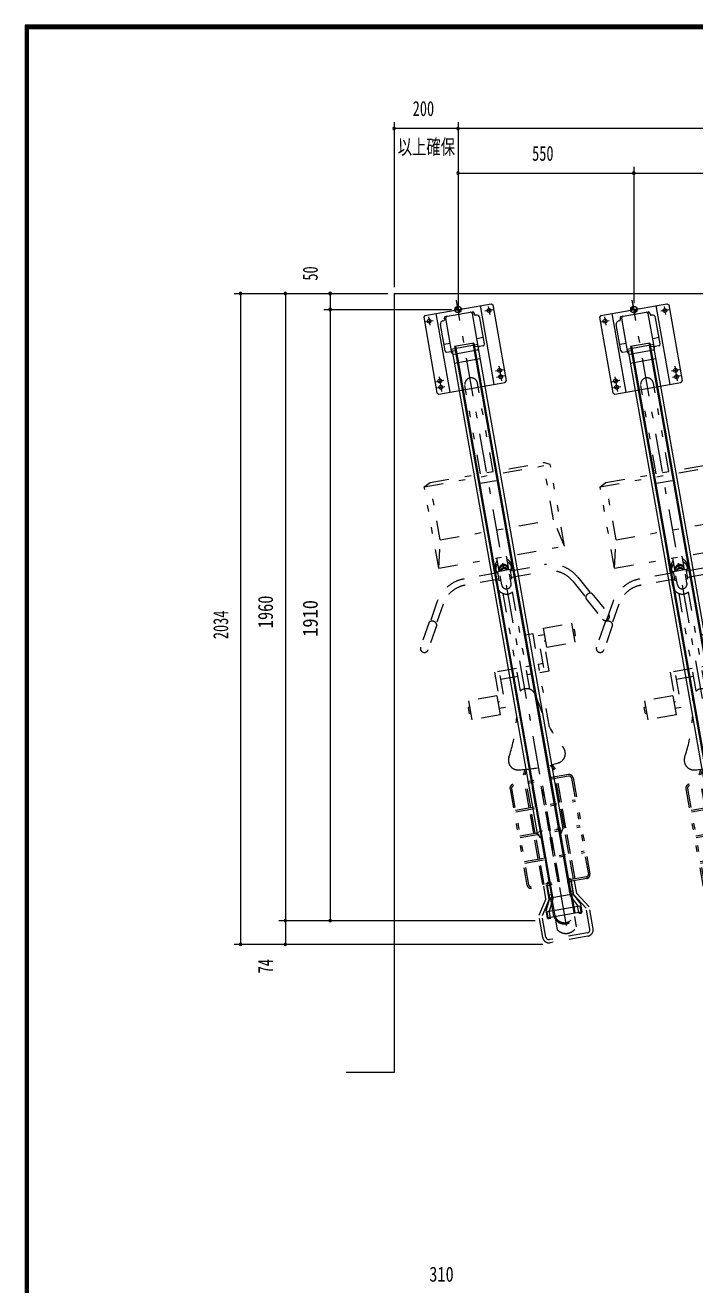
# Model space of a CAD drawing. Units: millimetres, scale not verified. Extents: x -5740 to 5740, y -4020 to 4020.
# Drawn here: x -5740 to -3646, y 83 to 4020 of the extents above; entities that cross this region are included whole.
import ezdxf
from ezdxf.enums import TextEntityAlignment as Align

# ---------------------------------------------------------------- set-up
doc = ezdxf.new("R2010")
doc.units = ezdxf.units.MM
doc.header["$LTSCALE"] = 10
doc.linetypes.add('USER4', pattern=[24, 12, -5, 2, -5])
doc.linetypes.add('USER6', pattern=[25, 6, -5, 2, -5, 2, -5])
for name, color, linetype, lineweight in [('0-0_0', 7, 'Continuous', 18), ('0-1_0-00', 4, 'Continuous', 18), ('0-2_2ラック-03BODL', 7, 'Continuous', 18), ('0-A_2ラック-D上自転車１', 4, 'USER6', 18), ('0-B_2ラック-F寸法', 3, 'Continuous', 18), ('0-F_F-F_J_ADD', 2, 'Continuous', 18)]:
    doc.layers.add(name, color=color, linetype=linetype, lineweight=lineweight)
doc.styles.add('ＭＳ ゴシック', font='')
doc.styles.get('ＭＳ ゴシック').set_extended_font_data('MS Gothic')

# ---------------------------------------------------------------- blocks, each defined once
blk = doc.blocks.new('POINT_3')
at = {"layer": '0-F_F-F_J_ADD'}
for p, q in [((-33.33, 0), (33.33, 0)), ((0, 33.33), (0, -33.33))]:
    blk.add_line(p, q, dxfattribs=at)
blk.add_circle((0, 0), 20, dxfattribs=at)
for points in [[(-20, 0), (0, 0), (0, 20)], [(-19.71, 3.4), (-20, 0), (0, 20)], [(0, 20), (-20, 0), (-20, 0)], [(-18.64, 7.25), (-19.71, 3.4), (0, 20)], [(0, 20), (-19.71, 3.4), (-19.71, 3.4)], [(-16.83, 10.81), (-18.64, 7.25), (0, 20)], [(0, 20), (-18.64, 7.25), (-18.64, 7.25)], [(-14.35, 13.93), (-16.83, 10.81), (0, 20)], [(0, 20), (-16.83, 10.81), (-16.83, 10.81)], [(-11.29, 16.51), (-14.35, 13.93), (0, 20)], [(0, 20), (-14.35, 13.93), (-14.35, 13.93)], [(-7.79, 18.42), (-11.29, 16.51), (0, 20)], [(0, 20), (-11.29, 16.51), (-11.29, 16.51)], [(-3.97, 19.6), (-7.79, 18.42), (0, 20)], [(0, 20), (-7.79, 18.42), (-7.79, 18.42)], [(0, 20), (-3.97, 19.6), (-3.97, 19.6)], [(0, 20), (-3.97, 19.6), (-3.97, 19.6)], [(0, 20), (0, 0), (0, 0)], [(20, 0), (0, 0), (0, -20)], [(0, -20), (0, 0), (0, 0)], [(19.71, -3.4), (20, 0), (0, -20)], [(0, -20), (20, 0), (20, 0)], [(18.64, -7.25), (19.71, -3.4), (0, -20)], [(0, -20), (19.71, -3.4), (19.71, -3.4)], [(16.83, -10.81), (18.64, -7.25), (0, -20)], [(0, -20), (18.64, -7.25), (18.64, -7.25)], [(14.35, -13.93), (16.83, -10.81), (0, -20)], [(0, -20), (16.83, -10.81), (16.83, -10.81)], [(11.29, -16.51), (14.35, -13.93), (0, -20)], [(0, -20), (14.35, -13.93), (14.35, -13.93)], [(7.79, -18.42), (11.29, -16.51), (0, -20)], [(0, -20), (11.29, -16.51), (11.29, -16.51)], [(3.97, -19.6), (7.79, -18.42), (0, -20)], [(0, -20), (7.79, -18.42), (7.79, -18.42)], [(0, -20), (3.97, -19.6), (3.97, -19.6)], [(0, -20), (3.97, -19.6), (3.97, -19.6)]]:
    blk.add_solid(points, dxfattribs=at)
blk = doc.blocks.new('UP-RACK-TOP_5')
at = {"layer": '0-0_0'}
for p, q in [((-105, 0), (-110, -5)), ((-105, 0), (105, 0)), ((-70, 0), (-70, -250)), ((70, 0), (70, -250)), ((105, 0), (110, -5)), ((-110, -5), (-110, -245)), ((-62.5, -120), (-62.5, -37)), ((-47.5, -20), (-47.5, -24)), ((-42.5, -15), (42.5, -15)), ((-42.25, -130), (-42.25, -20)), ((42.25, -130), (42.25, -20)), ((47.5, -20), (47.5, -24)), ((52.5, -27), (50.5, -27)), ((62.5, -120), (62.5, -37)), ((110, -5), (110, -245)), ((-42.25, -100.36), (-62.5, -100.36)), ((-30.5, -112), (-30.5, -1862)), ((30.5, -112), (-30.5, -112)), ((-27.5, -112), (-27.5, -1865.5)), ((27.5, -112), (27.5, -1865.5)), ((30.5, -112), (30.5, -1862)), ((62.5, -100.36), (42.25, -100.36)), ((-57.5, -125), (-45.25, -125)), ((42.25, -118.93), (-42.25, -118.93)), ((-40.5, -124.24), (-40.5, -1655.41)), ((-40.5, -124.24), (-30.5, -124.24)), ((-37.25, -135), (37.25, -135)), ((-27.5, -140), (-30.5, -140)), ((30.5, -140), (27.5, -140)), ((40.5, -124.24), (30.5, -124.24)), ((40.5, -124.24), (40.5, -1655.41)), ((57.5, -125), (45.25, -125)), ((40.5, -164), (-40.5, -164)), ((-110, -245), (-105, -250)), ((-105, -250), (105, -250)), ((110, -245), (105, -250)), ((-31.5, -1671), (-40.5, -1655.41)), ((-31.5, -1671), (-30.5, -1671)), ((31.5, -1671), (30.5, -1671)), ((31.5, -1671), (40.5, -1655.41)), ((-37.5, -1815), (-37.5, -1863.08)), ((-34.5, -1812), (-28.5, -1812)), ((34.5, -1812), (28.5, -1812)), ((37.5, -1815), (37.5, -1863.08)), ((-37.5, -1863.08), (-55, -1897.08)), ((-27.5, -1865.5), (-44.67, -1898.85)), ((30.5, -1862), (-30.5, -1862)), ((27.5, -1865.5), (44.67, -1898.85)), ((37.5, -1863.08), (55, -1897.08)), ((-55, -1921.5), (-55, -1897.08)), ((-52.5, -1903.5), (-51.5, -1902.5)), ((-52.5, -1920.5), (-52.5, -1903.5)), ((-51.5, -1921.5), (-52.5, -1920.5)), ((-47, -1924.5), (-52, -1924.5)), ((51.5, -1902.5), (-51.5, -1902.5)), ((51.5, -1921.5), (-51.5, -1921.5)), ((-45, -1922.5), (-45, -1899.5)), ((45, -1922.5), (45, -1899.5)), ((47, -1924.5), (52, -1924.5)), ((52.5, -1903.5), (51.5, -1902.5)), ((52.5, -1920.5), (51.5, -1921.5)), ((52.5, -1920.5), (52.5, -1903.5)), ((55, -1921.5), (55, -1897.08))]:
    blk.add_line(p, q, dxfattribs=at)
at = {"layer": '0-0_0', "color": 3, "linetype": 'USER4'}
for p, q in [((0, -1954.5), (0, 30)), ((-108, -20), (-82, -20)), ((-95, -7), (-95, -33)), ((108, -20), (82, -20)), ((95, -7), (95, -33)), ((-108, -210), (-82, -210)), ((-108, -230), (-82, -230)), ((-95, -197), (-95, -243)), ((108, -210), (82, -210)), ((108, -230), (82, -230)), ((95, -197), (95, -243)), ((-25, -547.16), (25, -547.16)), ((-34.34, -1651), (-22.61, -1651)), ((34.34, -1651), (22.61, -1651)), ((-34.8, -1822), (-25.59, -1822)), ((34.8, -1822), (25.59, -1822)), ((-34.8, -1852), (-25.59, -1852)), ((34.8, -1852), (25.59, -1852))]:
    blk.add_line(p, q, dxfattribs=at)
at = {"layer": '0-0_0'}
for centre in [(-95, -20), (95, -20), (-95, -210), (-95, -230), (95, -210), (95, -230)]:
    blk.add_circle(centre, 6, dxfattribs=at)
for centre, radius, start, end in [((-52.5, -37), 10, 90, 180), ((-50.5, -24), 3, 270, 0), ((-42.5, -20), 5, 90, 180), ((-37.25, -20), 5, 90, 180), ((37.25, -20), 5, 0, 90), ((42.5, -20), 5, 0, 90), ((50.5, -24), 3, 180, 270), ((52.5, -37), 10, 0, 90), ((-57.5, -120), 5, 180, 270), ((-45.25, -128), 3, 0, 90), ((-37.25, -130), 5, 180, 270), ((37.25, -130), 5, 270, 0), ((45.25, -128), 3, 90, 180), ((57.5, -120), 5, 270, 0), ((-34.5, -1815), 3, 90, 180), ((-28.5, -1813), 1, 0, 90), ((28.5, -1813), 1, 90, 180), ((34.5, -1815), 3, 0, 90), ((-40.5, -1862.35), 3, 332.765, 0), ((-30.5, -1864.77), 3, 332.765, 0), ((30.5, -1864.77), 3, 180, 207.235), ((40.5, -1862.35), 3, 180, 207.235), ((-52, -1897.8), 3, 152.765, 180), ((-52, -1921.5), 3, 180, 270), ((-47, -1922.5), 2, 270, 0), ((-42, -1900.23), 3, 152.765, 180), ((42, -1900.23), 3, 0, 27.235), ((47, -1922.5), 2, 180, 270), ((52, -1921.5), 3, 270, 0), ((52, -1897.8), 3, 0, 27.235)]:
    blk.add_arc(centre, radius, start, end, dxfattribs=at)
at = {"layer": '0-0_0', "xscale": 0.5, "yscale": 0.5}
blk.add_blockref('POINT_3', (0, 0), dxfattribs=at)
blk = doc.blocks.new('UP-CYC-TOP_0')
at = {"layer": '0-A_2ラック-D上自転車１'}
for p, q in [((-20, 1481.48), (-20, 1761.86)), ((20, 1481.48), (20, 1761.86)), ((-200, 1471.84), (-180, 1481.48)), ((-200, 1471.84), (200, 1471.84)), ((-200, 1213.27), (-200, 1471.84)), ((180, 1300.04), (180, 1481.48)), ((200, 1471.84), (180, 1481.48)), ((200, 1213.27), (200, 1471.84)), ((-180, 1300.04), (180, 1300.04)), ((200, 1213.27), (180, 1300.04)), ((-200, 1213.27), (200, 1213.27)), ((-30, 1166.66), (-30, 1213.27)), ((-25, 1177.23), (-25, 1186.51)), ((-15, 1171.66), (-15, 1213.27)), ((15, 1171.66), (15, 1213.27)), ((25, 1177.23), (25, 1186.51)), ((30, 1166.66), (30, 1213.27)), ((-20, 1166.66), (-127.4, 1166.66)), ((-20, 1146.66), (-127.4, 1146.66)), ((-30, 1126.46), (-30, 1146.66)), ((-20, 1171.66), (20, 1171.66)), ((-20, 1141.66), (-20, 1171.66)), ((-15, 1127.89), (-15, 1156.66)), ((15, 1127.89), (15, 1156.66)), ((20, 1141.66), (20, 1171.66)), ((20, 1166.66), (127.4, 1166.66)), ((20, 1146.66), (127.4, 1146.66)), ((30, 1126.46), (30, 1146.66)), ((-223.6, 1110.01), (-254.7, 1053.93)), ((-15, 1141.66), (-20, 1141.66)), ((15, 1141.66), (20, 1141.66)), ((223.6, 1110.01), (254.7, 1053.93)), ((-206.11, 1100.31), (-237.21, 1044.23)), ((-15, 791.3), (-15, 1100.48)), ((15, 791.3), (15, 1100.48)), ((206.11, 1100.31), (237.21, 1044.23)), ((-258.35, 1052.5), (-298.43, 980.22)), ((-236.48, 1040.37), (-276.57, 968.09)), ((236.48, 1040.37), (276.57, 968.09)), ((258.35, 1052.5), (298.43, 980.22)), ((55, 960.32), (30, 960.32)), ((30, 767.24), (30, 960.32)), ((55, 663.63), (55, 960.32)), ((70, 952.12), (90, 952.12)), ((70, 850.32), (70, 952.12)), ((180, 912.12), (180, 972.12)), ((180, 952.12), (185, 952.12)), ((185, 932.12), (185, 952.12)), ((85, 932.12), (90, 932.12)), ((90, 912.12), (180, 912.12)), ((180, 932.12), (185, 932.12)), ((-70, 850.32), (-70, 748.53)), ((-70, 837.82), (-15, 837.82)), ((30, 862.82), (15, 862.82)), ((15, 837.82), (30, 837.82)), ((70, 862.82), (55, 862.82)), ((-90, 788.52), (-90, 728.53)), ((-180, 748.53), (-185, 748.53)), ((-85, 768.53), (-90, 768.53)), ((-70, 748.53), (-90, 748.53)), ((-90, 728.53), (-180, 728.53)), ((-46.25, 530.24), (-37.54, 546.74)), ((-46.25, 426.57), (-46.25, 530.24)), ((-30, 507.82), (-30, 546.22)), ((30, 507.82), (30, 546.22)), ((46.25, 530.24), (37.54, 546.74)), ((46.25, 426.57), (46.25, 530.24)), ((-100, 495.32), (-100, 190.32)), ((-95, 495.32), (-95, 190.32)), ((87.5, 507.82), (-87.5, 507.82)), ((87.5, 502.82), (-87.5, 502.82)), ((-30, 426.57), (-30, 502.82)), ((-2.5, 426.57), (-2.5, 502.82)), ((2.5, 426.57), (2.5, 502.82)), ((30, 426.57), (30, 502.82)), ((95, 495.32), (95, 190.32)), ((100, 495.32), (100, 190.32)), ((-95, 426.57), (95, 426.57)), ((-95, 421.57), (95, 421.57)), ((-51.25, 345.32), (-51.25, 421.57)), ((-46.25, 345.32), (-46.25, 421.57)), ((-30, 345.32), (-30, 421.57)), ((-2.5, 345.32), (-2.5, 421.57)), ((2.5, 345.32), (2.5, 421.57)), ((30, 345.32), (30, 421.57)), ((46.25, 345.32), (46.25, 421.57)), ((51.25, 345.32), (51.25, 421.57)), ((-95, 345.32), (95, 345.32)), ((-95, 340.32), (95, 340.32)), ((-51.25, 264.07), (-51.25, 340.32)), ((-46.25, 264.07), (-46.25, 340.32)), ((-30, 264.07), (-30, 340.32)), ((-2.5, 264.07), (-2.5, 340.32)), ((2.5, 264.07), (2.5, 340.32)), ((30, 264.07), (30, 340.32)), ((46.25, 264.07), (46.25, 340.32)), ((51.25, 264.07), (51.25, 340.32)), ((-95, 264.07), (95, 264.07)), ((-95, 259.07), (95, 259.07)), ((-51.25, 182.82), (-51.25, 259.07)), ((-46.25, 182.82), (-46.25, 259.07)), ((-30, 182.82), (-30, 259.07)), ((-2.5, 182.82), (-2.5, 259.07)), ((2.5, 182.82), (2.5, 259.07)), ((30, 182.82), (30, 259.07)), ((46.25, 182.82), (46.25, 259.07)), ((51.25, 182.82), (51.25, 259.07)), ((87.5, 182.82), (-87.5, 182.82)), ((87.5, 177.82), (-87.5, 177.82)), ((-49, 137.42), (-49, 177.82)), ((-39, 134.46), (-39, 177.82)), ((-34, 79.49), (-34, 177.82)), ((-30, 79.62), (-30, 177.82)), ((30, 79.62), (30, 177.82)), ((34, 79.49), (34, 177.82)), ((39, 134.46), (39, 177.82)), ((49, 137.42), (49, 177.82)), ((-49, 137.42), (-80, 89.69)), ((-39, 134.46), (-70, 86.73)), ((39, 134.46), (70, 86.73)), ((49, 137.42), (80, 89.69)), ((-80, 20), (-80, 89.69)), ((-70, 20), (-70, 86.73)), ((70, 20), (70, 86.73)), ((80, 20), (80, 89.69)), ((-30, 35.12), (-30, 67.27)), ((30, 35.12), (30, 67.27)), ((60, 10), (-60, 10)), ((60, 0), (-60, 0))]:
    blk.add_line(p, q, dxfattribs=at)
for points in [[(-200, 1213.27), (-180, 1300.04), (-180, 1481.48), (180, 1481.48)], [(90, 912.12), (90, 972.12), (180, 972.12)], [(55, 837.82), (85, 837.82), (85, 942.12)], [(-15, 862.82), (-85, 862.82), (-85, 758.53)], [(-90, 788.52), (-180, 788.52), (-180, 728.53)], [(-180, 768.53), (-185, 768.53), (-185, 748.53)], [(-51.25, 426.57), (-51.25, 531.48), (-42.97, 547.17)], [(51.25, 426.57), (51.25, 531.48), (42.97, 547.17)]]:
    blk.add_lwpolyline(points, dxfattribs=at)
for centre, radius, start, end in [((0, 1761.86), 20, 0, 180), ((0, 1184.66), 25.07, 126.75249, 175.75458), ((0, 1175.37), 25.07, 126.75249, 175.75458), ((0, 1174.26), 15.04, 4.25383, 175.74617), ((0, 1170.54), 15.04, 4.25383, 175.74617), ((0, 1184.66), 25.07, 4.24542, 53.24751), ((0, 1175.37), 25.07, 4.24542, 53.24751), ((-127.4, 1056.66), 110, 90, 150.9888), ((-127.4, 1056.66), 90, 90, 150.9888), ((0, 1179.08), 25.07, 184.24712, 209.71584), ((0, 1167.4), 12, 20.76015, 159.23985), ((0, 1164.62), 12, 35.90829, 144.09171), ((0, 1179.08), 25.07, 330.28416, 355.75288), ((127.4, 1056.66), 110, 29.0112, 90), ((127.4, 1056.66), 90, 29.0112, 90), ((0, 1126.46), 30, 180, 0), ((0, 1127.89), 15, 180, 0), ((-251.2, 1039.61), 14.73, 2.96272, 119.01704), ((251.2, 1039.61), 14.73, 60.98296, 177.03728), ((-287.5, 974.16), 12.5, 150.98737, 330.98737), ((287.5, 974.16), 12.5, 209.01263, 29.01263), ((0, 765.32), 30, 7.23254, 172.76746), ((-525.78, 832.04), 500, 331.50226, 352.76733), ((525.78, 832.04), 500, 187.23267, 208.49774), ((-60, 579.17), 30, 151.50269, 262.66589), ((60, 579.17), 30, 277.33411, 28.49731), ((0, 1045.32), 500, 262.66566, 277.33434), ((-87.5, 495.32), 12.5, 90, 180), ((-87.5, 495.32), 7.5, 90, 180), ((87.5, 495.32), 12.5, 0, 90), ((87.5, 495.32), 7.5, 0, 90), ((-87.5, 190.32), 12.5, 180, 270), ((-87.5, 190.32), 7.5, 180, 270), ((87.5, 190.32), 7.5, 270, 0), ((87.5, 190.32), 12.5, 270, 0), ((0, 83.86), 34.28, 187.32401, 352.67599), ((0, 83.86), 30.28, 187.54919, 352.45081), ((-60, 20), 20, 180, 270), ((-60, 20), 10, 180, 270), ((0, 55.98), 36.54, 214.81581, 325.18419), ((60, 20), 10, 270, 0), ((60, 20), 20, 270, 0)]:
    blk.add_arc(centre, radius, start, end, dxfattribs=at)

msp = doc.modelspace()

# ---------------------------------------------------------------- linework, layer by layer
at = {"layer": '0-1_0-00', "color": 5}
for points in [[(5739.71, 4020.13), (-5740.29, 4020.13), (-5740.29, -4019.87), (5739.71, -4019.87)], [(5738.71, 4019.13), (5738.71, -4018.87), (-5739.29, -4018.87), (-5739.29, 4019.13)], [(5737.71, 4018.13), (5737.71, -4017.87), (-5738.29, -4017.87), (-5738.29, 4018.13)], [(5736.71, 4017.13), (5736.71, -4016.87), (-5737.29, -4016.87), (-5737.29, 4017.13)], [(5735.71, 4016.13), (5735.71, -4015.87), (-5736.29, -4015.87), (-5736.29, 4016.13)], [(5734.71, 4015.13), (5734.71, -4014.87), (-5735.29, -4014.87), (-5735.29, 4015.13)], [(5733.71, 4014.13), (5733.71, -4013.87), (-5734.29, -4013.87), (-5734.29, 4014.13)], [(5732.71, 4013.13), (5732.71, -4012.87), (-5733.29, -4012.87), (-5733.29, 4013.13)], [(5731.71, 4012.13), (5731.71, -4011.87), (-5732.29, -4011.87), (-5732.29, 4012.13)], [(5730.71, 4011.13), (5730.71, -4010.87), (-5731.29, -4010.87), (-5731.29, 4011.13)], [(5729.71, 4010.13), (5729.71, -4009.87), (-5730.29, -4009.87), (-5730.29, 4010.13)]]:
    msp.add_lwpolyline(points, close=True, dxfattribs=at)
at = {"layer": '0-2_2ラック-03BODL'}
for p, q in [((-4586.49, 3181.48), (-1261.49, 3181.48)), ((-4586.49, 3181.48), (-4586.49, 746.67)), ((-4586.49, 746.67), (-4736.49, 746.67))]:
    msp.add_line(p, q, dxfattribs=at)
at = {"layer": '0-B_2ラック-F寸法'}
for p, q in [((-4586.49, 3717.43), (-4586.49, 3201.48)), ((-4386.49, 3717.43), (-4386.49, 3131.48)), ((-4386.49, 3697.43), (-4586.49, 3697.43)), ((-586.49, 3697.43), (-4386.49, 3697.43)), ((-4386.49, 3557.43), (-3836.49, 3557.43)), ((-3836.49, 3577.43), (-3836.49, 3151.48)), ((-3836.49, 3557.43), (-3286.49, 3557.43)), ((-5086.49, 3181.48), (-4606.49, 3181.48)), ((-5066.49, 3181.48), (-5066.49, 1147.48)), ((-4926.49, 3181.48), (-4926.49, 1221.48)), ((-4786.49, 3181.48), (-4786.49, 3131.48)), ((-4806.49, 3131.48), (-4406.49, 3131.48)), ((-4786.49, 3131.48), (-4786.49, 1221.47)), ((-4946.49, 1221.48), (-4356.49, 1221.48)), ((-4926.49, 1221.48), (-4926.49, 1147.48)), ((-4806.49, 1221.47), (-4145.69, 1221.47)), ((-5086.49, 1147.48), (-4121.45, 1147.48))]:
    msp.add_line(p, q, dxfattribs=at)
for centre, start, end in [((-4586.49, 3697.43), 0, 180), ((-4386.49, 3697.43), 0, 180), ((-4586.49, 3697.43), 180, 0), ((-4386.49, 3697.43), 180, 0), ((-4386.49, 3557.43), 0, 180), ((-4386.49, 3557.43), 180, 0), ((-3836.49, 3557.43), 0, 180), ((-3836.49, 3557.43), 180, 0), ((-5066.49, 3181.48), 0, 180), ((-5066.49, 3181.48), 180, 0), ((-4926.49, 3181.48), 0, 180), ((-4926.49, 3181.48), 180, 0), ((-4786.49, 3181.48), 0, 180), ((-4786.49, 3181.48), 180, 0), ((-4786.49, 3131.48), 0, 180), ((-4786.49, 3131.48), 180, 0), ((-4926.49, 1221.48), 0, 180), ((-4926.49, 1221.48), 180, 0), ((-4786.49, 1221.47), 0, 180), ((-4786.49, 1221.47), 180, 0), ((-5066.49, 1147.48), 0, 180), ((-5066.49, 1147.48), 180, 0), ((-4926.49, 1147.48), 0, 180), ((-4926.49, 1147.48), 180, 0)]:
    msp.add_arc(centre, 4, start, end, dxfattribs=at)

# ---------------------------------------------------------------- block references
at = {"layer": '0-A_2ラック-D上自転車１', "rotation": 10}
for name, p in [('UP-RACK-TOP_5', (-4386.49, 3131.48)), ('UP-RACK-TOP_5', (-3836.49, 3131.48)), ('UP-CYC-TOP_0', (-4039.35, 1162.72)), ('UP-CYC-TOP_0', (-3489.35, 1162.72))]:
    msp.add_blockref(name, p, dxfattribs=at)

# ---------------------------------------------------------------- texts
at = {"layer": '0-B_2ラック-F寸法', "color": 7, "style": 'ＭＳ ゴシック'}
for s, width, p in [('200', 0.7, (-4528.22, 3722.23)), ('以上確保', 0.7, (-4574.97, 3602.23)), ('550', 0.7, (-4154.74, 3582.23)), ('310', 0.8, (-4476.51, 78.96))]:
    msp.add_text(s, height=46.89, dxfattribs=dict(at, width=width)).set_placement(p, align=Align.BOTTOM_LEFT)
for s, width, p in [('50', 0.7, (-4811.29, 3221.82)), ('1960', 0.8, (-4951.29, 2135.34)), ('1910', 0.9, (-4811.29, 2108.56)), ('2034', 0.7, (-5091.29, 2101.17)), ('74', 0.7, (-4951.29, 1056.84))]:
    msp.add_text(s, height=46.89, rotation=90, dxfattribs=dict(at, width=width)).set_placement(p, align=Align.BOTTOM_LEFT)

doc.saveas('drawing.dxf')
